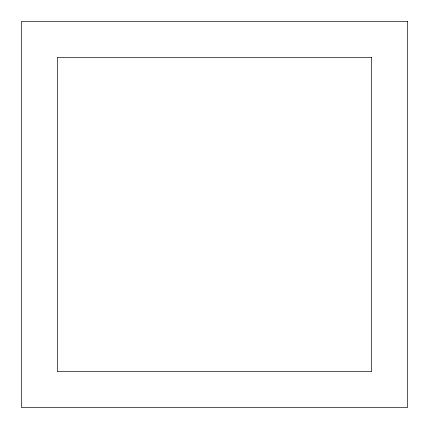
<?xml version="1.0" encoding="UTF-8"?>
<svg xmlns="http://www.w3.org/2000/svg" width="429" height="429" viewBox="0 0 429 429"><rect width="100%" height="100%" fill="white"/><g stroke="black" fill="none" stroke-linecap="round" stroke-linejoin="round"><path stroke-width="0.64" d="M407.55 21.45L21.45 21.45L21.45 407.55L407.55 407.55L407.55 21.45M371.643 57.357L57.357 57.357L57.357 371.643L371.643 371.643L371.643 57.357"/></g></svg>
